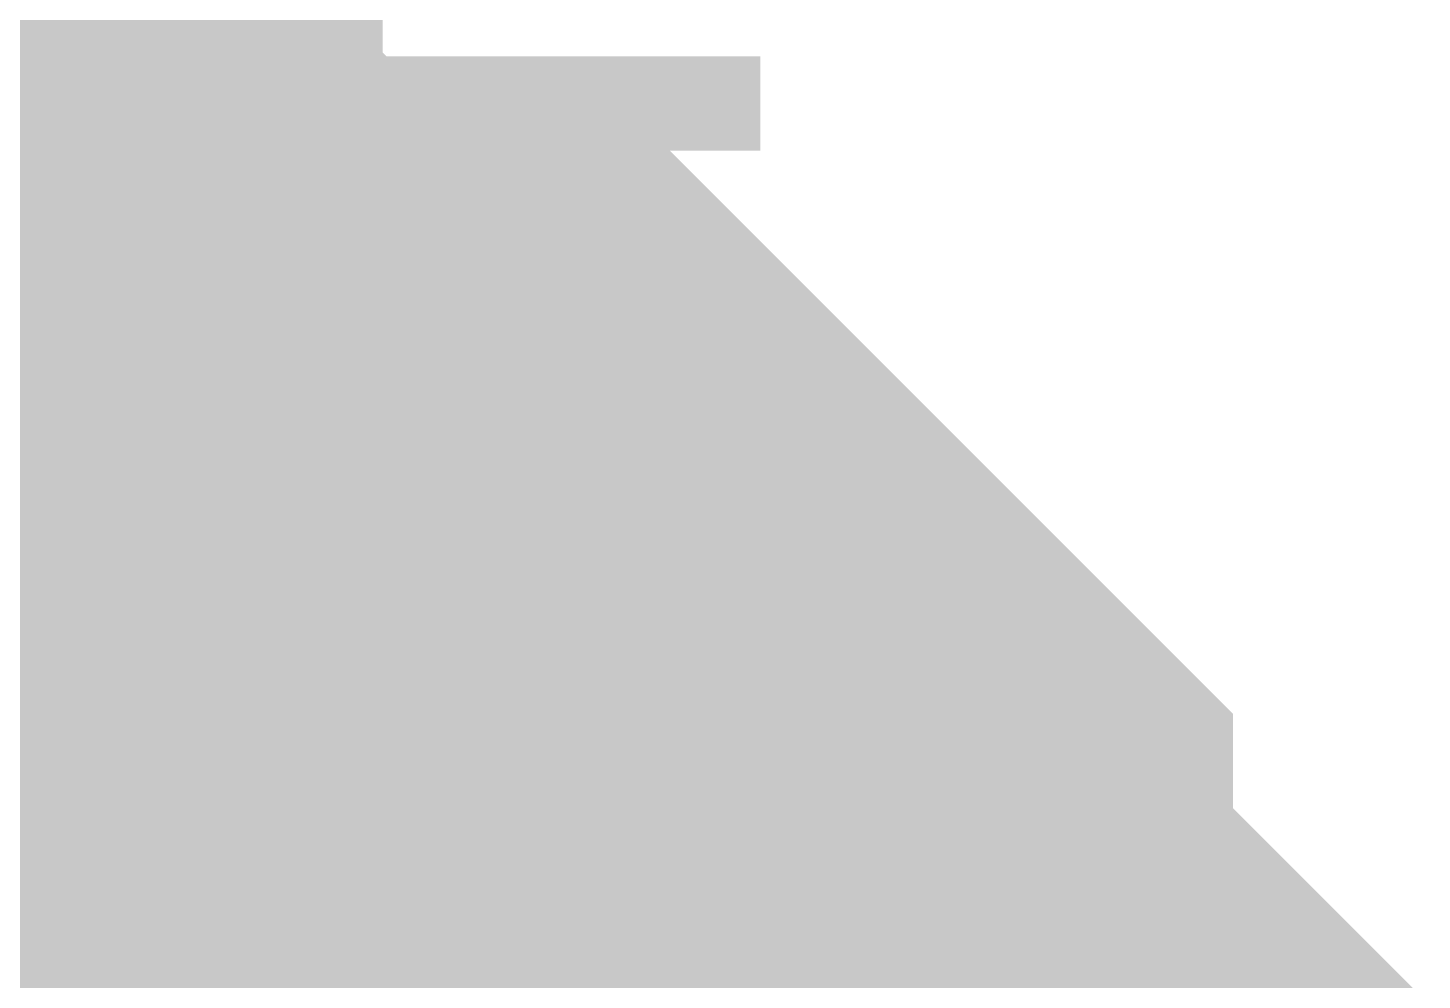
# Model space of a CAD drawing. Header units: inches. Extents: x 0 to 841, y 0 to 594.
# Drawn here: x 787.712 to 788.374, y 270.344 to 270.796 of the extents above; entities that cross this region are included whole.
import ezdxf

# ---------------------------------------------------------------- set-up
doc = ezdxf.new("R2010")
doc.units = ezdxf.units.IN
doc.layers.add('Sheet', color=255, linetype='Continuous')

msp = doc.modelspace()

# ---------------------------------------------------------------- linework, layer by layer
at = {"layer": 'Sheet'}
for points in [[(787.5055, 275.48412, 0.7493, 0.7493, 0), (787.5055, 269.95917, 0.7493, 0.7493, 0)], [(787.55042, 270.72278, 0.29972, 0.29972, 0), (787.59533, 270.72278, 0.29972, 0.29972, 0), (787.59533, 270.72278, 0.29972, 0.29972, 0), (787.64025, 270.72278, 0.29972, 0.29972, 0), (787.68516, 270.72278, 0.29972, 0.29972, 0), (787.73008, 270.67786, 0.29972, 0.29972, 0), (787.77499, 270.67786, 0.29972, 0.29972, 0), (787.77499, 270.67786, 0.29972, 0.29972, 0), (787.81991, 270.63294, 0.29972, 0.29972, 0), (787.86483, 270.63294, 0.29972, 0.29972, 0), (787.90974, 270.63294, 0.29972, 0.29972, 0), (787.90974, 270.58802, 0.29972, 0.29972, 0), (787.95466, 270.58802, 0.29972, 0.29972, 0), (787.99957, 270.5431, 0.29972, 0.29972, 0), (787.99957, 270.5431, 0.29972, 0.29972, 0), (788.04449, 270.49819, 0.29972, 0.29972, 0), (788.04449, 270.49819, 0.29972, 0.29972, 0), (788.0894, 270.45327, 0.29972, 0.29972, 0), (788.13432, 270.40835, 0.29972, 0.29972, 0), (788.13432, 270.40835, 0.29972, 0.29972, 0), (788.13432, 270.36343, 0.29972, 0.29972, 0), (788.17923, 270.31851, 0.29972, 0.29972, 0), (788.17923, 270.31851, 0.29972, 0.29972, 0), (788.22415, 270.27359, 0.29972, 0.29972, 0), (788.22415, 270.22868, 0.29972, 0.29972, 0), (788.22415, 270.18376, 0.29972, 0.29972, 0)], [(787.55042, 270.72278, 0.29972, 0.29972, 0), (787.59533, 270.72278, 0.29972, 0.29972, 0), (787.59533, 270.72278, 0.29972, 0.29972, 0), (787.64025, 270.72278, 0.29972, 0.29972, 0), (787.68516, 270.72278, 0.29972, 0.29972, 0), (787.73008, 270.67786, 0.29972, 0.29972, 0), (787.77499, 270.67786, 0.29972, 0.29972, 0), (787.77499, 270.67786, 0.29972, 0.29972, 0), (787.81991, 270.63294, 0.29972, 0.29972, 0), (787.86483, 270.63294, 0.29972, 0.29972, 0), (787.90974, 270.63294, 0.29972, 0.29972, 0), (787.90974, 270.58802, 0.29972, 0.29972, 0), (787.95466, 270.58802, 0.29972, 0.29972, 0), (787.99957, 270.5431, 0.29972, 0.29972, 0), (787.99957, 270.5431, 0.29972, 0.29972, 0), (788.04449, 270.49819, 0.29972, 0.29972, 0), (788.04449, 270.49819, 0.29972, 0.29972, 0), (788.0894, 270.45327, 0.29972, 0.29972, 0), (788.13432, 270.40835, 0.29972, 0.29972, 0), (788.13432, 270.40835, 0.29972, 0.29972, 0), (788.13432, 270.36343, 0.29972, 0.29972, 0), (788.17923, 270.31851, 0.29972, 0.29972, 0), (788.17923, 270.31851, 0.29972, 0.29972, 0), (788.22415, 270.27359, 0.29972, 0.29972, 0), (788.22415, 270.22868, 0.29972, 0.29972, 0), (788.22415, 270.18376, 0.29972, 0.29972, 0)], [(787.55042, 270.72278, 0.29972, 0.29972, 0), (787.59533, 270.72278, 0.29972, 0.29972, 0), (787.59533, 270.72278, 0.29972, 0.29972, 0), (787.64025, 270.72278, 0.29972, 0.29972, 0), (787.68516, 270.72278, 0.29972, 0.29972, 0), (787.73008, 270.67786, 0.29972, 0.29972, 0), (787.77499, 270.67786, 0.29972, 0.29972, 0), (787.77499, 270.67786, 0.29972, 0.29972, 0), (787.81991, 270.63294, 0.29972, 0.29972, 0), (787.86483, 270.63294, 0.29972, 0.29972, 0), (787.90974, 270.63294, 0.29972, 0.29972, 0), (787.90974, 270.58802, 0.29972, 0.29972, 0), (787.95466, 270.58802, 0.29972, 0.29972, 0), (787.99957, 270.5431, 0.29972, 0.29972, 0), (787.99957, 270.5431, 0.29972, 0.29972, 0), (788.04449, 270.49819, 0.29972, 0.29972, 0), (788.04449, 270.49819, 0.29972, 0.29972, 0), (788.0894, 270.45327, 0.29972, 0.29972, 0), (788.13432, 270.40835, 0.29972, 0.29972, 0), (788.13432, 270.40835, 0.29972, 0.29972, 0), (788.13432, 270.36343, 0.29972, 0.29972, 0), (788.17923, 270.31851, 0.29972, 0.29972, 0), (788.17923, 270.31851, 0.29972, 0.29972, 0), (788.22415, 270.27359, 0.29972, 0.29972, 0), (788.22415, 270.22868, 0.29972, 0.29972, 0), (788.22415, 270.18376, 0.29972, 0.29972, 0)], [(787.55042, 270.72278, 0.29972, 0.29972, 0), (787.59533, 270.72278, 0.29972, 0.29972, 0), (787.59533, 270.72278, 0.29972, 0.29972, 0), (787.64025, 270.72278, 0.29972, 0.29972, 0), (787.68516, 270.72278, 0.29972, 0.29972, 0), (787.73008, 270.67786, 0.29972, 0.29972, 0), (787.77499, 270.67786, 0.29972, 0.29972, 0), (787.77499, 270.67786, 0.29972, 0.29972, 0), (787.81991, 270.63294, 0.29972, 0.29972, 0), (787.86483, 270.63294, 0.29972, 0.29972, 0), (787.90974, 270.63294, 0.29972, 0.29972, 0), (787.90974, 270.58802, 0.29972, 0.29972, 0), (787.95466, 270.58802, 0.29972, 0.29972, 0), (787.99957, 270.5431, 0.29972, 0.29972, 0), (787.99957, 270.5431, 0.29972, 0.29972, 0), (788.04449, 270.49819, 0.29972, 0.29972, 0), (788.04449, 270.49819, 0.29972, 0.29972, 0), (788.0894, 270.45327, 0.29972, 0.29972, 0), (788.13432, 270.40835, 0.29972, 0.29972, 0), (788.13432, 270.40835, 0.29972, 0.29972, 0), (788.13432, 270.36343, 0.29972, 0.29972, 0), (788.17923, 270.31851, 0.29972, 0.29972, 0), (788.17923, 270.31851, 0.29972, 0.29972, 0), (788.22415, 270.27359, 0.29972, 0.29972, 0), (788.22415, 270.22868, 0.29972, 0.29972, 0), (788.22415, 270.18376, 0.29972, 0.29972, 0)], [(787.55042, 270.72278, 0.29972, 0.29972, 0), (787.59533, 270.72278, 0.29972, 0.29972, 0), (787.59533, 270.72278, 0.29972, 0.29972, 0), (787.64025, 270.72278, 0.29972, 0.29972, 0), (787.68516, 270.72278, 0.29972, 0.29972, 0), (787.73008, 270.67786, 0.29972, 0.29972, 0), (787.77499, 270.67786, 0.29972, 0.29972, 0), (787.77499, 270.67786, 0.29972, 0.29972, 0), (787.81991, 270.63294, 0.29972, 0.29972, 0), (787.86483, 270.63294, 0.29972, 0.29972, 0), (787.90974, 270.63294, 0.29972, 0.29972, 0), (787.90974, 270.58802, 0.29972, 0.29972, 0), (787.95466, 270.58802, 0.29972, 0.29972, 0), (787.99957, 270.5431, 0.29972, 0.29972, 0), (787.99957, 270.5431, 0.29972, 0.29972, 0), (788.04449, 270.49819, 0.29972, 0.29972, 0), (788.04449, 270.49819, 0.29972, 0.29972, 0), (788.0894, 270.45327, 0.29972, 0.29972, 0), (788.13432, 270.40835, 0.29972, 0.29972, 0), (788.13432, 270.40835, 0.29972, 0.29972, 0), (788.13432, 270.36343, 0.29972, 0.29972, 0), (788.17923, 270.31851, 0.29972, 0.29972, 0), (788.17923, 270.31851, 0.29972, 0.29972, 0), (788.22415, 270.27359, 0.29972, 0.29972, 0), (788.22415, 270.22868, 0.29972, 0.29972, 0), (788.22415, 270.18376, 0.29972, 0.29972, 0)], [(787.55042, 270.72278, 0.29972, 0.29972, 0), (787.59533, 270.72278, 0.29972, 0.29972, 0), (787.59533, 270.72278, 0.29972, 0.29972, 0), (787.64025, 270.72278, 0.29972, 0.29972, 0), (787.68516, 270.72278, 0.29972, 0.29972, 0), (787.73008, 270.67786, 0.29972, 0.29972, 0), (787.77499, 270.67786, 0.29972, 0.29972, 0), (787.77499, 270.67786, 0.29972, 0.29972, 0), (787.81991, 270.63294, 0.29972, 0.29972, 0), (787.86483, 270.63294, 0.29972, 0.29972, 0), (787.90974, 270.63294, 0.29972, 0.29972, 0), (787.90974, 270.58802, 0.29972, 0.29972, 0), (787.95466, 270.58802, 0.29972, 0.29972, 0), (787.99957, 270.5431, 0.29972, 0.29972, 0), (787.99957, 270.5431, 0.29972, 0.29972, 0), (788.04449, 270.49819, 0.29972, 0.29972, 0), (788.04449, 270.49819, 0.29972, 0.29972, 0), (788.0894, 270.45327, 0.29972, 0.29972, 0), (788.13432, 270.40835, 0.29972, 0.29972, 0), (788.13432, 270.40835, 0.29972, 0.29972, 0), (788.13432, 270.36343, 0.29972, 0.29972, 0), (788.17923, 270.31851, 0.29972, 0.29972, 0), (788.17923, 270.31851, 0.29972, 0.29972, 0), (788.22415, 270.27359, 0.29972, 0.29972, 0), (788.22415, 270.22868, 0.29972, 0.29972, 0), (788.22415, 270.18376, 0.29972, 0.29972, 0)], [(787.64025, 270.72278, 0.09906, 0.09906, 0), (787.68516, 270.72278, 0.09906, 0.09906, 0), (787.73008, 270.67786, 0.09906, 0.09906, 0), (787.77499, 270.67786, 0.09906, 0.09906, 0), (787.77499, 270.67786, 0.09906, 0.09906, 0), (787.81991, 270.63294, 0.09906, 0.09906, 0), (787.86483, 270.63294, 0.09906, 0.09906, 0), (787.90974, 270.63294, 0.09906, 0.09906, 0), (787.90974, 270.58802, 0.09906, 0.09906, 0), (787.95466, 270.58802, 0.09906, 0.09906, 0), (787.99957, 270.5431, 0.09906, 0.09906, 0), (787.99957, 270.5431, 0.09906, 0.09906, 0), (788.04449, 270.49819, 0.09906, 0.09906, 0), (788.04449, 270.49819, 0.09906, 0.09906, 0), (788.0894, 270.45327, 0.09906, 0.09906, 0), (788.13432, 270.40835, 0.09906, 0.09906, 0), (788.13432, 270.40835, 0.09906, 0.09906, 0), (788.13432, 270.36343, 0.09906, 0.09906, 0), (788.17923, 270.31851, 0.09906, 0.09906, 0), (788.17923, 270.31851, 0.09906, 0.09906, 0), (788.22415, 270.27359, 0.09906, 0.09906, 0)], [(787.64025, 270.72278, 0.09906, 0.09906, 0), (787.68516, 270.72278, 0.09906, 0.09906, 0), (787.73008, 270.67786, 0.09906, 0.09906, 0), (787.77499, 270.67786, 0.09906, 0.09906, 0), (787.77499, 270.67786, 0.09906, 0.09906, 0), (787.81991, 270.63294, 0.09906, 0.09906, 0), (787.86483, 270.63294, 0.09906, 0.09906, 0), (787.90974, 270.63294, 0.09906, 0.09906, 0), (787.90974, 270.58802, 0.09906, 0.09906, 0), (787.95466, 270.58802, 0.09906, 0.09906, 0), (787.99957, 270.5431, 0.09906, 0.09906, 0), (787.99957, 270.5431, 0.09906, 0.09906, 0), (788.04449, 270.49819, 0.09906, 0.09906, 0), (788.04449, 270.49819, 0.09906, 0.09906, 0), (788.0894, 270.45327, 0.09906, 0.09906, 0), (788.13432, 270.40835, 0.09906, 0.09906, 0), (788.13432, 270.40835, 0.09906, 0.09906, 0), (788.13432, 270.36343, 0.09906, 0.09906, 0), (788.17923, 270.31851, 0.09906, 0.09906, 0), (788.17923, 270.31851, 0.09906, 0.09906, 0), (788.22415, 270.27359, 0.09906, 0.09906, 0)], [(787.64025, 270.72278, 0.09906, 0.09906, 0), (787.68516, 270.72278, 0.09906, 0.09906, 0), (787.73008, 270.67786, 0.09906, 0.09906, 0), (787.77499, 270.67786, 0.09906, 0.09906, 0), (787.77499, 270.67786, 0.09906, 0.09906, 0), (787.81991, 270.63294, 0.09906, 0.09906, 0), (787.86483, 270.63294, 0.09906, 0.09906, 0), (787.90974, 270.63294, 0.09906, 0.09906, 0), (787.90974, 270.58802, 0.09906, 0.09906, 0), (787.95466, 270.58802, 0.09906, 0.09906, 0), (787.99957, 270.5431, 0.09906, 0.09906, 0), (787.99957, 270.5431, 0.09906, 0.09906, 0), (788.04449, 270.49819, 0.09906, 0.09906, 0), (788.04449, 270.49819, 0.09906, 0.09906, 0), (788.0894, 270.45327, 0.09906, 0.09906, 0), (788.13432, 270.40835, 0.09906, 0.09906, 0), (788.13432, 270.40835, 0.09906, 0.09906, 0), (788.13432, 270.36343, 0.09906, 0.09906, 0), (788.17923, 270.31851, 0.09906, 0.09906, 0), (788.17923, 270.31851, 0.09906, 0.09906, 0), (788.22415, 270.27359, 0.09906, 0.09906, 0)], [(787.64025, 270.72278, 0.09906, 0.09906, 0), (787.68516, 270.72278, 0.09906, 0.09906, 0), (787.73008, 270.67786, 0.09906, 0.09906, 0), (787.77499, 270.67786, 0.09906, 0.09906, 0), (787.77499, 270.67786, 0.09906, 0.09906, 0), (787.81991, 270.63294, 0.09906, 0.09906, 0), (787.86483, 270.63294, 0.09906, 0.09906, 0), (787.90974, 270.63294, 0.09906, 0.09906, 0), (787.90974, 270.58802, 0.09906, 0.09906, 0), (787.95466, 270.58802, 0.09906, 0.09906, 0), (787.99957, 270.5431, 0.09906, 0.09906, 0), (787.99957, 270.5431, 0.09906, 0.09906, 0), (788.04449, 270.49819, 0.09906, 0.09906, 0), (788.04449, 270.49819, 0.09906, 0.09906, 0), (788.0894, 270.45327, 0.09906, 0.09906, 0), (788.13432, 270.40835, 0.09906, 0.09906, 0), (788.13432, 270.40835, 0.09906, 0.09906, 0), (788.13432, 270.36343, 0.09906, 0.09906, 0), (788.17923, 270.31851, 0.09906, 0.09906, 0), (788.17923, 270.31851, 0.09906, 0.09906, 0), (788.22415, 270.27359, 0.09906, 0.09906, 0)], [(787.64025, 270.72278, 0.09906, 0.09906, 0), (787.68516, 270.72278, 0.09906, 0.09906, 0), (787.73008, 270.67786, 0.09906, 0.09906, 0), (787.77499, 270.67786, 0.09906, 0.09906, 0), (787.77499, 270.67786, 0.09906, 0.09906, 0), (787.81991, 270.63294, 0.09906, 0.09906, 0), (787.86483, 270.63294, 0.09906, 0.09906, 0), (787.90974, 270.63294, 0.09906, 0.09906, 0), (787.90974, 270.58802, 0.09906, 0.09906, 0), (787.95466, 270.58802, 0.09906, 0.09906, 0), (787.99957, 270.5431, 0.09906, 0.09906, 0), (787.99957, 270.5431, 0.09906, 0.09906, 0), (788.04449, 270.49819, 0.09906, 0.09906, 0), (788.04449, 270.49819, 0.09906, 0.09906, 0), (788.0894, 270.45327, 0.09906, 0.09906, 0), (788.13432, 270.40835, 0.09906, 0.09906, 0), (788.13432, 270.40835, 0.09906, 0.09906, 0), (788.13432, 270.36343, 0.09906, 0.09906, 0), (788.17923, 270.31851, 0.09906, 0.09906, 0), (788.17923, 270.31851, 0.09906, 0.09906, 0), (788.22415, 270.27359, 0.09906, 0.09906, 0)], [(787.64025, 270.72278, 0.09906, 0.09906, 0), (787.68516, 270.72278, 0.09906, 0.09906, 0), (787.73008, 270.67786, 0.09906, 0.09906, 0), (787.77499, 270.67786, 0.09906, 0.09906, 0), (787.77499, 270.67786, 0.09906, 0.09906, 0), (787.81991, 270.63294, 0.09906, 0.09906, 0), (787.86483, 270.63294, 0.09906, 0.09906, 0), (787.90974, 270.63294, 0.09906, 0.09906, 0), (787.90974, 270.58802, 0.09906, 0.09906, 0), (787.95466, 270.58802, 0.09906, 0.09906, 0), (787.99957, 270.5431, 0.09906, 0.09906, 0), (787.99957, 270.5431, 0.09906, 0.09906, 0), (788.04449, 270.49819, 0.09906, 0.09906, 0), (788.04449, 270.49819, 0.09906, 0.09906, 0), (788.0894, 270.45327, 0.09906, 0.09906, 0), (788.13432, 270.40835, 0.09906, 0.09906, 0), (788.13432, 270.40835, 0.09906, 0.09906, 0), (788.13432, 270.36343, 0.09906, 0.09906, 0), (788.17923, 270.31851, 0.09906, 0.09906, 0), (788.17923, 270.31851, 0.09906, 0.09906, 0), (788.22415, 270.27359, 0.09906, 0.09906, 0)], [(787.55042, 270.49819, 0.29972, 0.29972, 0), (787.59533, 270.49819, 0.29972, 0.29972, 0), (787.59533, 270.49819, 0.29972, 0.29972, 0), (787.64025, 270.49819, 0.29972, 0.29972, 0), (787.64025, 270.45327, 0.29972, 0.29972, 0), (787.68516, 270.45327, 0.29972, 0.29972, 0), (787.68516, 270.45327, 0.29972, 0.29972, 0), (787.73008, 270.45327, 0.29972, 0.29972, 0), (787.73008, 270.45327, 0.29972, 0.29972, 0), (787.77499, 270.40835, 0.29972, 0.29972, 0), (787.77499, 270.40835, 0.29972, 0.29972, 0), (787.81991, 270.40835, 0.29972, 0.29972, 0), (787.81991, 270.36343, 0.29972, 0.29972, 0), (787.81991, 270.36343, 0.29972, 0.29972, 0), (787.86483, 270.36343, 0.29972, 0.29972, 0), (787.86483, 270.31851, 0.29972, 0.29972, 0), (787.86483, 270.31851, 0.29972, 0.29972, 0), (787.90974, 270.27359, 0.29972, 0.29972, 0), (787.90974, 270.27359, 0.29972, 0.29972, 0), (787.90974, 270.22868, 0.29972, 0.29972, 0), (787.95466, 270.22868, 0.29972, 0.29972, 0), (787.95466, 270.18376, 0.29972, 0.29972, 0)], [(787.55042, 270.49819, 0.29972, 0.29972, 0), (787.59533, 270.49819, 0.29972, 0.29972, 0), (787.59533, 270.49819, 0.29972, 0.29972, 0), (787.64025, 270.49819, 0.29972, 0.29972, 0), (787.64025, 270.45327, 0.29972, 0.29972, 0), (787.68516, 270.45327, 0.29972, 0.29972, 0), (787.68516, 270.45327, 0.29972, 0.29972, 0), (787.73008, 270.45327, 0.29972, 0.29972, 0), (787.73008, 270.45327, 0.29972, 0.29972, 0), (787.77499, 270.40835, 0.29972, 0.29972, 0), (787.77499, 270.40835, 0.29972, 0.29972, 0), (787.81991, 270.40835, 0.29972, 0.29972, 0), (787.81991, 270.36343, 0.29972, 0.29972, 0), (787.81991, 270.36343, 0.29972, 0.29972, 0), (787.86483, 270.36343, 0.29972, 0.29972, 0), (787.86483, 270.31851, 0.29972, 0.29972, 0), (787.86483, 270.31851, 0.29972, 0.29972, 0), (787.90974, 270.27359, 0.29972, 0.29972, 0), (787.90974, 270.27359, 0.29972, 0.29972, 0), (787.90974, 270.22868, 0.29972, 0.29972, 0), (787.95466, 270.22868, 0.29972, 0.29972, 0), (787.95466, 270.18376, 0.29972, 0.29972, 0)], [(787.55042, 270.49819, 0.29972, 0.29972, 0), (787.59533, 270.49819, 0.29972, 0.29972, 0), (787.59533, 270.49819, 0.29972, 0.29972, 0), (787.64025, 270.49819, 0.29972, 0.29972, 0), (787.64025, 270.45327, 0.29972, 0.29972, 0), (787.68516, 270.45327, 0.29972, 0.29972, 0), (787.68516, 270.45327, 0.29972, 0.29972, 0), (787.73008, 270.45327, 0.29972, 0.29972, 0), (787.73008, 270.45327, 0.29972, 0.29972, 0), (787.77499, 270.40835, 0.29972, 0.29972, 0), (787.77499, 270.40835, 0.29972, 0.29972, 0), (787.81991, 270.40835, 0.29972, 0.29972, 0), (787.81991, 270.36343, 0.29972, 0.29972, 0), (787.81991, 270.36343, 0.29972, 0.29972, 0), (787.86483, 270.36343, 0.29972, 0.29972, 0), (787.86483, 270.31851, 0.29972, 0.29972, 0), (787.86483, 270.31851, 0.29972, 0.29972, 0), (787.90974, 270.27359, 0.29972, 0.29972, 0), (787.90974, 270.27359, 0.29972, 0.29972, 0), (787.90974, 270.22868, 0.29972, 0.29972, 0), (787.95466, 270.22868, 0.29972, 0.29972, 0), (787.95466, 270.18376, 0.29972, 0.29972, 0)], [(787.55042, 270.49819, 0.29972, 0.29972, 0), (787.59533, 270.49819, 0.29972, 0.29972, 0), (787.59533, 270.49819, 0.29972, 0.29972, 0), (787.64025, 270.49819, 0.29972, 0.29972, 0), (787.64025, 270.45327, 0.29972, 0.29972, 0), (787.68516, 270.45327, 0.29972, 0.29972, 0), (787.68516, 270.45327, 0.29972, 0.29972, 0), (787.73008, 270.45327, 0.29972, 0.29972, 0), (787.73008, 270.45327, 0.29972, 0.29972, 0), (787.77499, 270.40835, 0.29972, 0.29972, 0), (787.77499, 270.40835, 0.29972, 0.29972, 0), (787.81991, 270.40835, 0.29972, 0.29972, 0), (787.81991, 270.36343, 0.29972, 0.29972, 0), (787.81991, 270.36343, 0.29972, 0.29972, 0), (787.86483, 270.36343, 0.29972, 0.29972, 0), (787.86483, 270.31851, 0.29972, 0.29972, 0), (787.86483, 270.31851, 0.29972, 0.29972, 0), (787.90974, 270.27359, 0.29972, 0.29972, 0), (787.90974, 270.27359, 0.29972, 0.29972, 0), (787.90974, 270.22868, 0.29972, 0.29972, 0), (787.95466, 270.22868, 0.29972, 0.29972, 0), (787.95466, 270.18376, 0.29972, 0.29972, 0)], [(787.64025, 270.45327, 0.09906, 0.09906, 0), (787.68516, 270.45327, 0.09906, 0.09906, 0), (787.68516, 270.45327, 0.09906, 0.09906, 0), (787.73008, 270.45327, 0.09906, 0.09906, 0), (787.73008, 270.45327, 0.09906, 0.09906, 0), (787.77499, 270.40835, 0.09906, 0.09906, 0), (787.77499, 270.40835, 0.09906, 0.09906, 0), (787.81991, 270.40835, 0.09906, 0.09906, 0), (787.81991, 270.36343, 0.09906, 0.09906, 0), (787.81991, 270.36343, 0.09906, 0.09906, 0), (787.86483, 270.36343, 0.09906, 0.09906, 0), (787.86483, 270.31851, 0.09906, 0.09906, 0), (787.86483, 270.31851, 0.09906, 0.09906, 0), (787.90974, 270.27359, 0.09906, 0.09906, 0)], [(787.64025, 270.45327, 0.09906, 0.09906, 0), (787.68516, 270.45327, 0.09906, 0.09906, 0), (787.68516, 270.45327, 0.09906, 0.09906, 0), (787.73008, 270.45327, 0.09906, 0.09906, 0), (787.73008, 270.45327, 0.09906, 0.09906, 0), (787.77499, 270.40835, 0.09906, 0.09906, 0), (787.77499, 270.40835, 0.09906, 0.09906, 0), (787.81991, 270.40835, 0.09906, 0.09906, 0), (787.81991, 270.36343, 0.09906, 0.09906, 0), (787.81991, 270.36343, 0.09906, 0.09906, 0), (787.86483, 270.36343, 0.09906, 0.09906, 0), (787.86483, 270.31851, 0.09906, 0.09906, 0), (787.86483, 270.31851, 0.09906, 0.09906, 0), (787.90974, 270.27359, 0.09906, 0.09906, 0)], [(787.64025, 270.45327, 0.09906, 0.09906, 0), (787.68516, 270.45327, 0.09906, 0.09906, 0), (787.68516, 270.45327, 0.09906, 0.09906, 0), (787.73008, 270.45327, 0.09906, 0.09906, 0), (787.73008, 270.45327, 0.09906, 0.09906, 0), (787.77499, 270.40835, 0.09906, 0.09906, 0), (787.77499, 270.40835, 0.09906, 0.09906, 0), (787.81991, 270.40835, 0.09906, 0.09906, 0), (787.81991, 270.36343, 0.09906, 0.09906, 0), (787.81991, 270.36343, 0.09906, 0.09906, 0), (787.86483, 270.36343, 0.09906, 0.09906, 0), (787.86483, 270.31851, 0.09906, 0.09906, 0), (787.86483, 270.31851, 0.09906, 0.09906, 0), (787.90974, 270.27359, 0.09906, 0.09906, 0)], [(787.64025, 270.45327, 0.09906, 0.09906, 0), (787.68516, 270.45327, 0.09906, 0.09906, 0), (787.68516, 270.45327, 0.09906, 0.09906, 0), (787.73008, 270.45327, 0.09906, 0.09906, 0), (787.73008, 270.45327, 0.09906, 0.09906, 0), (787.77499, 270.40835, 0.09906, 0.09906, 0), (787.77499, 270.40835, 0.09906, 0.09906, 0), (787.81991, 270.40835, 0.09906, 0.09906, 0), (787.81991, 270.36343, 0.09906, 0.09906, 0), (787.81991, 270.36343, 0.09906, 0.09906, 0), (787.86483, 270.36343, 0.09906, 0.09906, 0), (787.86483, 270.31851, 0.09906, 0.09906, 0), (787.86483, 270.31851, 0.09906, 0.09906, 0), (787.90974, 270.27359, 0.09906, 0.09906, 0)]]:
    msp.add_lwpolyline(points, format="xyseb", dxfattribs=at)
msp.add_lwpolyline([(787.24589, 269.9996, 0.508, 0.508, 1), (787.75389, 269.9996, 0.508, 0.508, 1)], format="xyseb", close=True, dxfattribs=at)

doc.saveas('drawing.dxf')
